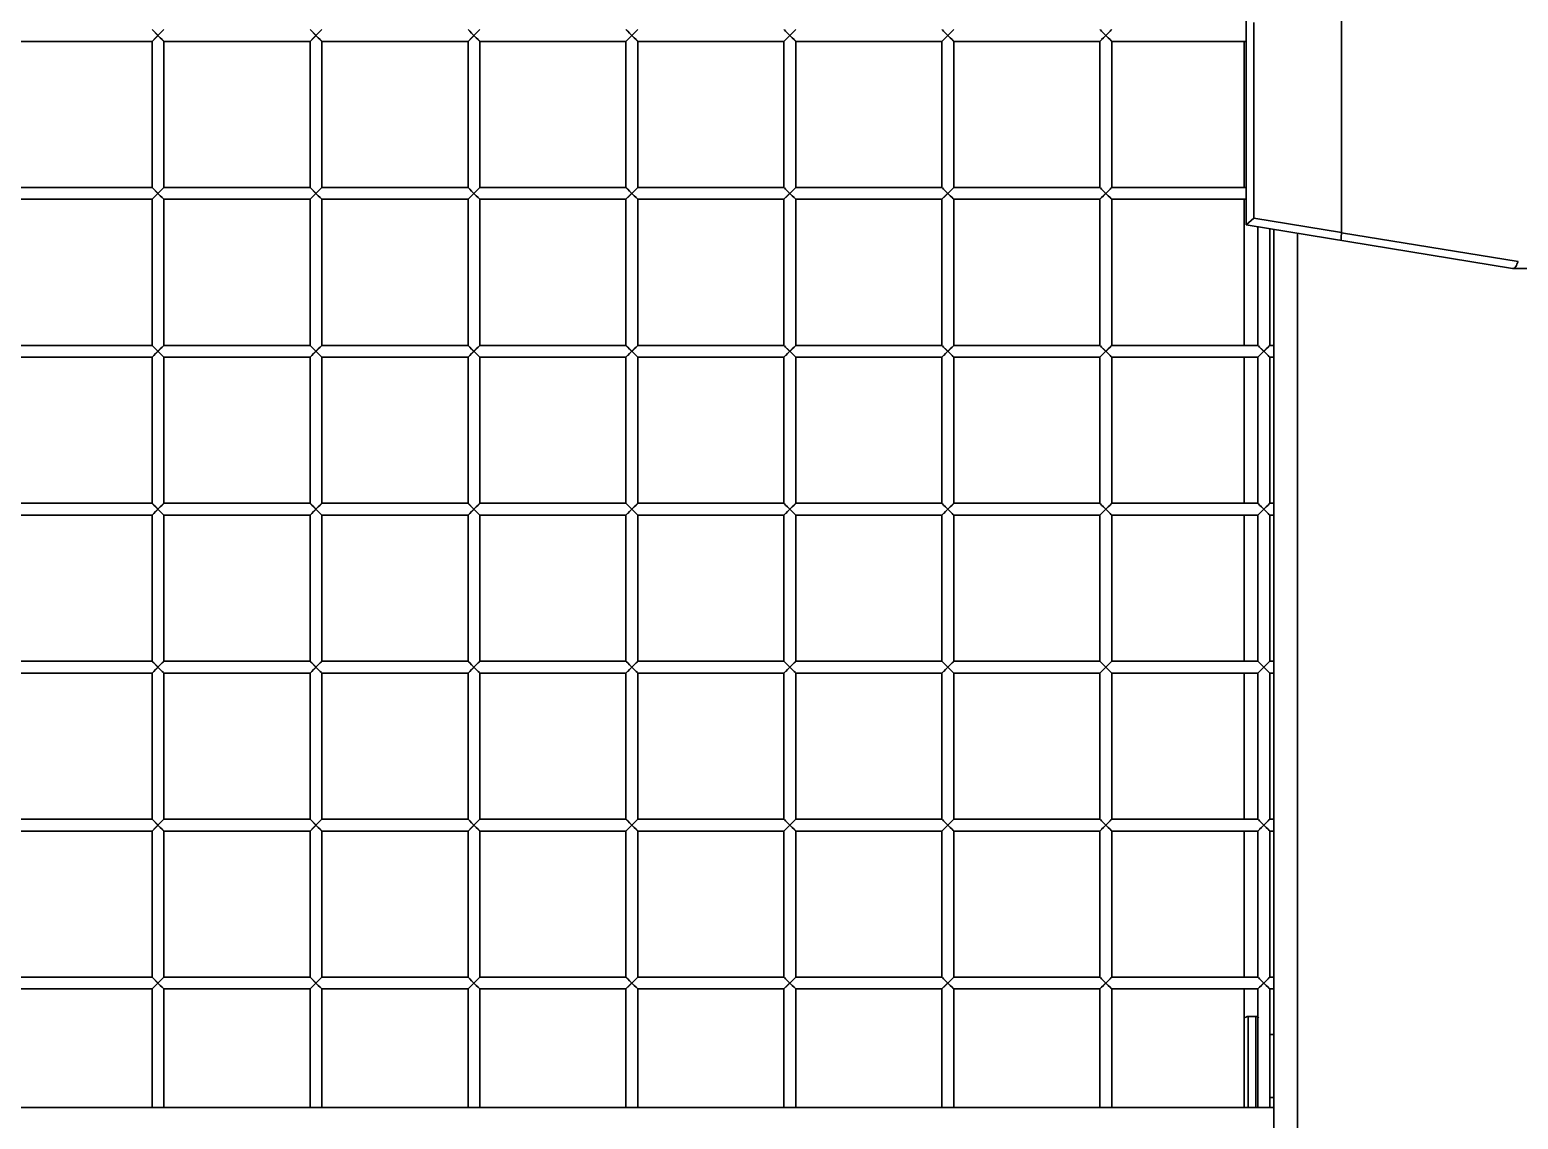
# Model space of a CAD drawing. Header units: millimetres. Extents: x 32496 to 166256, y 3504 to 23939.
# Drawn here: x 44975.2 to 45352.1, y 16559.8 to 16835.8 of the extents above; entities that cross this region are included whole.
import ezdxf

# ---------------------------------------------------------------- set-up
doc = ezdxf.new("R2010")
doc.units = ezdxf.units.MM
doc.layers.get('0').update_dxf_attribs({"lineweight": 35})

msp = doc.modelspace()

# ---------------------------------------------------------------- linework, layer by layer
at = {"linetype": 'Continuous'}
for p, q in [((45283.14, 16839.349), (45283.14, 16786.349)), ((45307.34, 16841.266), (45307.34, 16784.431)), ((45006.14, 16832.849), (45009.14, 16835.849)), ((45006.14, 16835.849), (45007.64, 16834.349)), ((45046.14, 16832.849), (45049.14, 16835.849)), ((45046.14, 16835.849), (45047.64, 16834.349)), ((45086.14, 16832.849), (45089.14, 16835.849)), ((45086.14, 16835.849), (45087.64, 16834.349)), ((45126.14, 16832.849), (45129.14, 16835.849)), ((45126.14, 16835.849), (45127.64, 16834.349)), ((45166.14, 16832.849), (45169.14, 16835.849)), ((45166.14, 16835.849), (45167.64, 16834.349)), ((45206.14, 16832.849), (45209.14, 16835.849)), ((45206.14, 16835.849), (45207.64, 16834.349)), ((45246.14, 16832.849), (45249.14, 16835.849)), ((45246.14, 16835.849), (45247.64, 16834.349)), ((45285.14, 16788.049), (45285.14, 16837.648)), ((44969.14, 16832.849), (45006.14, 16832.849)), ((45006.14, 16832.849), (45006.14, 16795.849)), ((45009.14, 16832.849), (45007.64, 16834.349)), ((45009.14, 16832.849), (45009.14, 16795.849)), ((45009.14, 16832.849), (45046.14, 16832.849)), ((45046.14, 16832.849), (45046.14, 16795.849)), ((45049.14, 16832.849), (45047.64, 16834.349)), ((45049.14, 16832.849), (45049.14, 16795.849)), ((45049.14, 16832.849), (45086.14, 16832.849)), ((45086.14, 16832.849), (45086.14, 16795.849)), ((45089.14, 16832.849), (45087.64, 16834.349)), ((45089.14, 16832.849), (45089.14, 16795.849)), ((45089.14, 16832.849), (45126.14, 16832.849)), ((45126.14, 16832.849), (45126.14, 16795.849)), ((45129.14, 16832.849), (45127.64, 16834.349)), ((45129.14, 16832.849), (45129.14, 16795.849)), ((45129.14, 16832.849), (45166.14, 16832.849)), ((45166.14, 16832.849), (45166.14, 16795.849)), ((45169.14, 16832.849), (45167.64, 16834.349)), ((45169.14, 16832.849), (45169.14, 16795.849)), ((45169.14, 16832.849), (45206.14, 16832.849)), ((45206.14, 16832.849), (45206.14, 16795.849)), ((45209.14, 16832.849), (45207.64, 16834.349)), ((45209.14, 16832.849), (45209.14, 16795.849)), ((45209.14, 16832.849), (45246.14, 16832.849)), ((45246.14, 16832.849), (45246.14, 16795.849)), ((45249.14, 16832.849), (45247.64, 16834.349)), ((45249.14, 16832.849), (45249.14, 16795.849)), ((45249.14, 16832.849), (45283.14, 16832.849)), ((45282.64, 16795.849), (45282.64, 16832.849)), ((44969.14, 16795.849), (45006.14, 16795.849)), ((45006.14, 16792.849), (45009.14, 16795.849)), ((45006.14, 16795.849), (45007.64, 16794.349)), ((45009.14, 16792.849), (45007.64, 16794.349)), ((45009.14, 16795.849), (45046.14, 16795.849)), ((45046.14, 16792.849), (45049.14, 16795.849)), ((45046.14, 16795.849), (45047.64, 16794.349)), ((45049.14, 16792.849), (45047.64, 16794.349)), ((45049.14, 16795.849), (45086.14, 16795.849)), ((45086.14, 16792.849), (45089.14, 16795.849)), ((45086.14, 16795.849), (45087.64, 16794.349)), ((45089.14, 16792.849), (45087.64, 16794.349)), ((45089.14, 16795.849), (45126.14, 16795.849)), ((45126.14, 16792.849), (45129.14, 16795.849)), ((45126.14, 16795.849), (45127.64, 16794.349)), ((45129.14, 16792.849), (45127.64, 16794.349)), ((45129.14, 16795.849), (45166.14, 16795.849)), ((45166.14, 16792.849), (45169.14, 16795.849)), ((45166.14, 16795.849), (45167.64, 16794.349)), ((45169.14, 16792.849), (45167.64, 16794.349)), ((45169.14, 16795.849), (45206.14, 16795.849)), ((45206.14, 16792.849), (45209.14, 16795.849)), ((45206.14, 16795.849), (45207.64, 16794.349)), ((45209.14, 16792.849), (45207.64, 16794.349)), ((45209.14, 16795.849), (45246.14, 16795.849)), ((45246.14, 16792.849), (45249.14, 16795.849)), ((45246.14, 16795.849), (45247.64, 16794.349)), ((45249.14, 16792.849), (45247.64, 16794.349)), ((45249.14, 16795.849), (45283.14, 16795.849)), ((44969.14, 16792.849), (45006.14, 16792.849)), ((45006.14, 16792.849), (45006.14, 16755.849)), ((45009.14, 16792.849), (45009.14, 16755.849)), ((45009.14, 16792.849), (45046.14, 16792.849)), ((45046.14, 16792.849), (45046.14, 16755.849)), ((45049.14, 16792.849), (45049.14, 16755.849)), ((45049.14, 16792.849), (45086.14, 16792.849)), ((45086.14, 16792.849), (45086.14, 16755.849)), ((45089.14, 16792.849), (45089.14, 16755.849)), ((45089.14, 16792.849), (45126.14, 16792.849)), ((45126.14, 16792.849), (45126.14, 16755.849)), ((45129.14, 16792.849), (45129.14, 16755.849)), ((45129.14, 16792.849), (45166.14, 16792.849)), ((45166.14, 16792.849), (45166.14, 16755.849)), ((45169.14, 16792.849), (45169.14, 16755.849)), ((45169.14, 16792.849), (45206.14, 16792.849)), ((45206.14, 16792.849), (45206.14, 16755.849)), ((45209.14, 16792.849), (45209.14, 16755.849)), ((45209.14, 16792.849), (45246.14, 16792.849)), ((45246.14, 16792.849), (45246.14, 16755.849)), ((45249.14, 16792.849), (45249.14, 16755.849)), ((45249.14, 16792.849), (45283.14, 16792.849)), ((45282.64, 16755.849), (45282.64, 16792.849)), ((45283.14, 16786.349), (45285.14, 16788.049)), ((45285.14, 16788.049), (45307.34, 16784.431)), ((45283.14, 16786.349), (45350.64, 16775.349)), ((45286.14, 16785.86), (45286.14, 16755.849)), ((45289.14, 16785.371), (45289.14, 16755.849)), ((45290.14, 16785.208), (45290.14, 16562.849)), ((45296.14, 16141.467), (45296.14, 16784.23)), ((45307.334, 16784.355), (45352.058, 16777.066)), ((45350.64, 16775.349), (45404.14, 16775.349)), ((44969.14, 16755.849), (45006.14, 16755.849)), ((44969.14, 16752.849), (45006.14, 16752.849)), ((45006.14, 16752.849), (45009.14, 16755.849)), ((45006.14, 16755.849), (45007.64, 16754.349)), ((45006.14, 16752.849), (45006.14, 16715.849)), ((45009.14, 16752.849), (45007.64, 16754.349)), ((45009.14, 16755.849), (45046.14, 16755.849)), ((45009.14, 16752.849), (45009.14, 16715.849)), ((45009.14, 16752.849), (45046.14, 16752.849)), ((45046.14, 16752.849), (45049.14, 16755.849)), ((45046.14, 16755.849), (45047.64, 16754.349)), ((45046.14, 16752.849), (45046.14, 16715.849)), ((45049.14, 16752.849), (45047.64, 16754.349)), ((45049.14, 16755.849), (45086.14, 16755.849)), ((45049.14, 16752.849), (45049.14, 16715.849)), ((45049.14, 16752.849), (45086.14, 16752.849)), ((45086.14, 16752.849), (45089.14, 16755.849)), ((45086.14, 16755.849), (45087.64, 16754.349)), ((45086.14, 16752.849), (45086.14, 16715.849)), ((45089.14, 16752.849), (45087.64, 16754.349)), ((45089.14, 16755.849), (45126.14, 16755.849)), ((45089.14, 16752.849), (45089.14, 16715.849)), ((45089.14, 16752.849), (45126.14, 16752.849)), ((45126.14, 16752.849), (45129.14, 16755.849)), ((45126.14, 16755.849), (45127.64, 16754.349)), ((45126.14, 16752.849), (45126.14, 16715.849)), ((45129.14, 16752.849), (45127.64, 16754.349)), ((45129.14, 16755.849), (45166.14, 16755.849)), ((45129.14, 16752.849), (45129.14, 16715.849)), ((45129.14, 16752.849), (45166.14, 16752.849)), ((45166.14, 16752.849), (45169.14, 16755.849)), ((45166.14, 16755.849), (45167.64, 16754.349)), ((45166.14, 16752.849), (45166.14, 16715.849)), ((45169.14, 16752.849), (45167.64, 16754.349)), ((45169.14, 16755.849), (45206.14, 16755.849)), ((45169.14, 16752.849), (45169.14, 16715.849)), ((45169.14, 16752.849), (45206.14, 16752.849)), ((45206.14, 16752.849), (45209.14, 16755.849)), ((45206.14, 16755.849), (45207.64, 16754.349)), ((45206.14, 16752.849), (45206.14, 16715.849)), ((45209.14, 16752.849), (45207.64, 16754.349)), ((45209.14, 16755.849), (45246.14, 16755.849)), ((45209.14, 16752.849), (45209.14, 16715.849)), ((45209.14, 16752.849), (45246.14, 16752.849)), ((45246.14, 16752.849), (45249.14, 16755.849)), ((45246.14, 16755.849), (45247.64, 16754.349)), ((45246.14, 16752.849), (45246.14, 16715.849)), ((45249.14, 16752.849), (45247.64, 16754.349)), ((45249.14, 16755.849), (45286.14, 16755.849)), ((45249.14, 16752.849), (45249.14, 16715.849)), ((45249.14, 16752.849), (45286.14, 16752.849)), ((45282.64, 16715.849), (45282.64, 16752.849)), ((45286.14, 16752.849), (45289.14, 16755.849)), ((45286.14, 16755.849), (45287.64, 16754.349)), ((45286.14, 16752.849), (45286.14, 16715.849)), ((45289.14, 16752.849), (45287.64, 16754.349)), ((45289.14, 16755.849), (45290.14, 16755.849)), ((45289.14, 16752.849), (45289.14, 16715.849)), ((45289.14, 16752.849), (45290.14, 16752.849)), ((44969.14, 16715.849), (45006.14, 16715.849)), ((45006.14, 16712.849), (45009.14, 16715.849)), ((45006.14, 16715.849), (45007.64, 16714.349)), ((45009.14, 16715.849), (45046.14, 16715.849)), ((45046.14, 16712.849), (45049.14, 16715.849)), ((45046.14, 16715.849), (45047.64, 16714.349)), ((45049.14, 16715.849), (45086.14, 16715.849)), ((45086.14, 16712.849), (45089.14, 16715.849)), ((45086.14, 16715.849), (45087.64, 16714.349)), ((45089.14, 16715.849), (45126.14, 16715.849)), ((45126.14, 16712.849), (45129.14, 16715.849)), ((45126.14, 16715.849), (45127.64, 16714.349)), ((45129.14, 16715.849), (45166.14, 16715.849)), ((45166.14, 16712.849), (45169.14, 16715.849)), ((45166.14, 16715.849), (45167.64, 16714.349)), ((45169.14, 16715.849), (45206.14, 16715.849)), ((45206.14, 16712.849), (45209.14, 16715.849)), ((45206.14, 16715.849), (45207.64, 16714.349)), ((45209.14, 16715.849), (45246.14, 16715.849)), ((45246.14, 16712.849), (45249.14, 16715.849)), ((45246.14, 16715.849), (45247.64, 16714.349)), ((45249.14, 16715.849), (45286.14, 16715.849)), ((45286.14, 16712.849), (45289.14, 16715.849)), ((45286.14, 16715.849), (45287.64, 16714.349)), ((45289.14, 16715.849), (45290.14, 16715.849)), ((44969.14, 16712.849), (45006.14, 16712.849)), ((45006.14, 16712.849), (45006.14, 16675.849)), ((45009.14, 16712.849), (45007.64, 16714.349)), ((45009.14, 16712.849), (45009.14, 16675.849)), ((45009.14, 16712.849), (45046.14, 16712.849)), ((45046.14, 16712.849), (45046.14, 16675.849)), ((45049.14, 16712.849), (45047.64, 16714.349)), ((45049.14, 16712.849), (45049.14, 16675.849)), ((45049.14, 16712.849), (45086.14, 16712.849)), ((45086.14, 16712.849), (45086.14, 16675.849)), ((45089.14, 16712.849), (45087.64, 16714.349)), ((45089.14, 16712.849), (45089.14, 16675.849)), ((45089.14, 16712.849), (45126.14, 16712.849)), ((45126.14, 16712.849), (45126.14, 16675.849)), ((45129.14, 16712.849), (45127.64, 16714.349)), ((45129.14, 16712.849), (45129.14, 16675.849)), ((45129.14, 16712.849), (45166.14, 16712.849)), ((45166.14, 16712.849), (45166.14, 16675.849)), ((45169.14, 16712.849), (45167.64, 16714.349)), ((45169.14, 16712.849), (45169.14, 16675.849)), ((45169.14, 16712.849), (45206.14, 16712.849)), ((45206.14, 16712.849), (45206.14, 16675.849)), ((45209.14, 16712.849), (45207.64, 16714.349)), ((45209.14, 16712.849), (45209.14, 16675.849)), ((45209.14, 16712.849), (45246.14, 16712.849)), ((45246.14, 16712.849), (45246.14, 16675.849)), ((45249.14, 16712.849), (45247.64, 16714.349)), ((45249.14, 16712.849), (45249.14, 16675.849)), ((45249.14, 16712.849), (45286.14, 16712.849)), ((45282.64, 16675.849), (45282.64, 16712.849)), ((45286.14, 16712.849), (45286.14, 16675.849)), ((45289.14, 16712.849), (45287.64, 16714.349)), ((45289.14, 16712.849), (45289.14, 16675.849)), ((45289.14, 16712.849), (45290.14, 16712.849)), ((44969.14, 16675.849), (45006.14, 16675.849)), ((45006.14, 16672.849), (45009.14, 16675.849)), ((45006.14, 16675.849), (45007.64, 16674.349)), ((45009.14, 16672.849), (45007.64, 16674.349)), ((45009.14, 16675.849), (45046.14, 16675.849)), ((45046.14, 16672.849), (45049.14, 16675.849)), ((45046.14, 16675.849), (45047.64, 16674.349)), ((45049.14, 16672.849), (45047.64, 16674.349)), ((45049.14, 16675.849), (45086.14, 16675.849)), ((45086.14, 16672.849), (45089.14, 16675.849)), ((45086.14, 16675.849), (45087.64, 16674.349)), ((45089.14, 16672.849), (45087.64, 16674.349)), ((45089.14, 16675.849), (45126.14, 16675.849)), ((45126.14, 16672.849), (45129.14, 16675.849)), ((45126.14, 16675.849), (45127.64, 16674.349)), ((45129.14, 16672.849), (45127.64, 16674.349)), ((45129.14, 16675.849), (45166.14, 16675.849)), ((45166.14, 16672.849), (45169.14, 16675.849)), ((45166.14, 16675.849), (45167.64, 16674.349)), ((45169.14, 16672.849), (45167.64, 16674.349)), ((45169.14, 16675.849), (45206.14, 16675.849)), ((45206.14, 16672.849), (45209.14, 16675.849)), ((45206.14, 16675.849), (45207.64, 16674.349)), ((45209.14, 16672.849), (45207.64, 16674.349)), ((45209.14, 16675.849), (45246.14, 16675.849)), ((45246.14, 16672.849), (45249.14, 16675.849)), ((45246.14, 16675.849), (45247.64, 16674.349)), ((45249.14, 16672.849), (45247.64, 16674.349)), ((45249.14, 16675.849), (45286.14, 16675.849)), ((45286.14, 16672.849), (45289.14, 16675.849)), ((45286.14, 16675.849), (45287.64, 16674.349)), ((45289.14, 16672.849), (45287.64, 16674.349)), ((45289.14, 16675.849), (45290.14, 16675.849)), ((44969.14, 16672.849), (45006.14, 16672.849)), ((45006.14, 16672.849), (45006.14, 16635.849)), ((45009.14, 16672.849), (45009.14, 16635.849)), ((45009.14, 16672.849), (45046.14, 16672.849)), ((45046.14, 16672.849), (45046.14, 16635.849)), ((45049.14, 16672.849), (45049.14, 16635.849)), ((45049.14, 16672.849), (45086.14, 16672.849)), ((45086.14, 16672.849), (45086.14, 16635.849)), ((45089.14, 16672.849), (45089.14, 16635.849)), ((45089.14, 16672.849), (45126.14, 16672.849)), ((45126.14, 16672.849), (45126.14, 16635.849)), ((45129.14, 16672.849), (45129.14, 16635.849)), ((45129.14, 16672.849), (45166.14, 16672.849)), ((45166.14, 16672.849), (45166.14, 16635.849)), ((45169.14, 16672.849), (45169.14, 16635.849)), ((45169.14, 16672.849), (45206.14, 16672.849)), ((45206.14, 16672.849), (45206.14, 16635.849)), ((45209.14, 16672.849), (45209.14, 16635.849)), ((45209.14, 16672.849), (45246.14, 16672.849)), ((45246.14, 16672.849), (45246.14, 16635.849)), ((45249.14, 16672.849), (45249.14, 16635.849)), ((45249.14, 16672.849), (45286.14, 16672.849)), ((45282.64, 16635.849), (45282.64, 16672.849)), ((45286.14, 16672.849), (45286.14, 16635.849)), ((45289.14, 16672.849), (45289.14, 16635.849)), ((45289.14, 16672.849), (45290.14, 16672.849)), ((44969.14, 16635.849), (45006.14, 16635.849)), ((45006.14, 16632.849), (45009.14, 16635.849)), ((45006.14, 16635.849), (45007.64, 16634.349)), ((45009.14, 16635.849), (45046.14, 16635.849)), ((45046.14, 16632.849), (45049.14, 16635.849)), ((45046.14, 16635.849), (45047.64, 16634.349)), ((45049.14, 16635.849), (45086.14, 16635.849)), ((45086.14, 16632.849), (45089.14, 16635.849)), ((45086.14, 16635.849), (45087.64, 16634.349)), ((45089.14, 16635.849), (45126.14, 16635.849)), ((45126.14, 16632.849), (45129.14, 16635.849)), ((45126.14, 16635.849), (45127.64, 16634.349)), ((45129.14, 16635.849), (45166.14, 16635.849)), ((45166.14, 16632.849), (45169.14, 16635.849)), ((45166.14, 16635.849), (45167.64, 16634.349)), ((45169.14, 16635.849), (45206.14, 16635.849)), ((45206.14, 16632.849), (45209.14, 16635.849)), ((45206.14, 16635.849), (45207.64, 16634.349)), ((45209.14, 16635.849), (45246.14, 16635.849)), ((45246.14, 16632.849), (45249.14, 16635.849)), ((45246.14, 16635.849), (45247.64, 16634.349)), ((45249.14, 16635.849), (45286.14, 16635.849)), ((45286.14, 16632.849), (45289.14, 16635.849)), ((45286.14, 16635.849), (45287.64, 16634.349)), ((45289.14, 16635.849), (45290.14, 16635.849)), ((44969.14, 16632.849), (45006.14, 16632.849)), ((45006.14, 16632.849), (45006.14, 16595.849)), ((45009.14, 16632.849), (45007.64, 16634.349)), ((45009.14, 16632.849), (45009.14, 16595.849)), ((45009.14, 16632.849), (45046.14, 16632.849)), ((45046.14, 16632.849), (45046.14, 16595.849)), ((45049.14, 16632.849), (45047.64, 16634.349)), ((45049.14, 16632.849), (45049.14, 16595.849)), ((45049.14, 16632.849), (45086.14, 16632.849)), ((45086.14, 16632.849), (45086.14, 16595.849)), ((45089.14, 16632.849), (45087.64, 16634.349)), ((45089.14, 16632.849), (45089.14, 16595.849)), ((45089.14, 16632.849), (45126.14, 16632.849)), ((45126.14, 16632.849), (45126.14, 16595.849)), ((45129.14, 16632.849), (45127.64, 16634.349)), ((45129.14, 16632.849), (45129.14, 16595.849)), ((45129.14, 16632.849), (45166.14, 16632.849)), ((45166.14, 16632.849), (45166.14, 16595.849)), ((45169.14, 16632.849), (45167.64, 16634.349)), ((45169.14, 16632.849), (45169.14, 16595.849)), ((45169.14, 16632.849), (45206.14, 16632.849)), ((45206.14, 16632.849), (45206.14, 16595.849)), ((45209.14, 16632.849), (45207.64, 16634.349)), ((45209.14, 16632.849), (45209.14, 16595.849)), ((45209.14, 16632.849), (45246.14, 16632.849)), ((45246.14, 16632.849), (45246.14, 16595.849)), ((45249.14, 16632.849), (45247.64, 16634.349)), ((45249.14, 16632.849), (45249.14, 16595.849)), ((45249.14, 16632.849), (45286.14, 16632.849)), ((45282.64, 16595.849), (45282.64, 16632.849)), ((45286.14, 16632.849), (45286.14, 16595.849)), ((45289.14, 16632.849), (45287.64, 16634.349)), ((45289.14, 16632.849), (45289.14, 16595.849)), ((45289.14, 16632.849), (45290.14, 16632.849)), ((44969.14, 16595.849), (45006.14, 16595.849)), ((45006.14, 16592.849), (45009.14, 16595.849)), ((45006.14, 16595.849), (45007.64, 16594.349)), ((45009.14, 16592.849), (45007.64, 16594.349)), ((45009.14, 16595.849), (45046.14, 16595.849)), ((45046.14, 16592.849), (45049.14, 16595.849)), ((45046.14, 16595.849), (45047.64, 16594.349)), ((45049.14, 16592.849), (45047.64, 16594.349)), ((45049.14, 16595.849), (45086.14, 16595.849)), ((45086.14, 16592.849), (45089.14, 16595.849)), ((45086.14, 16595.849), (45087.64, 16594.349)), ((45089.14, 16592.849), (45087.64, 16594.349)), ((45089.14, 16595.849), (45126.14, 16595.849)), ((45126.14, 16592.849), (45129.14, 16595.849)), ((45126.14, 16595.849), (45127.64, 16594.349)), ((45129.14, 16592.849), (45127.64, 16594.349)), ((45129.14, 16595.849), (45166.14, 16595.849)), ((45166.14, 16592.849), (45169.14, 16595.849)), ((45166.14, 16595.849), (45167.64, 16594.349)), ((45169.14, 16592.849), (45167.64, 16594.349)), ((45169.14, 16595.849), (45206.14, 16595.849)), ((45206.14, 16592.849), (45209.14, 16595.849)), ((45206.14, 16595.849), (45207.64, 16594.349)), ((45209.14, 16592.849), (45207.64, 16594.349)), ((45209.14, 16595.849), (45246.14, 16595.849)), ((45246.14, 16592.849), (45249.14, 16595.849)), ((45246.14, 16595.849), (45247.64, 16594.349)), ((45249.14, 16592.849), (45247.64, 16594.349)), ((45249.14, 16595.849), (45286.14, 16595.849)), ((45286.14, 16592.849), (45289.14, 16595.849)), ((45286.14, 16595.849), (45287.64, 16594.349)), ((45289.14, 16592.849), (45287.64, 16594.349)), ((45289.14, 16595.849), (45290.14, 16595.849)), ((44969.14, 16592.849), (45006.14, 16592.849)), ((45006.14, 16592.849), (45006.14, 16562.849)), ((45009.14, 16592.849), (45009.14, 16562.849)), ((45009.14, 16592.849), (45046.14, 16592.849)), ((45046.14, 16592.849), (45046.14, 16562.849)), ((45049.14, 16592.849), (45049.14, 16562.849)), ((45049.14, 16592.849), (45086.14, 16592.849)), ((45086.14, 16592.849), (45086.14, 16562.849)), ((45089.14, 16592.849), (45089.14, 16562.849)), ((45089.14, 16592.849), (45126.14, 16592.849)), ((45126.14, 16592.849), (45126.14, 16562.849)), ((45129.14, 16592.849), (45129.14, 16562.849)), ((45129.14, 16592.849), (45166.14, 16592.849)), ((45166.14, 16592.849), (45166.14, 16562.849)), ((45169.14, 16592.849), (45169.14, 16562.849)), ((45169.14, 16592.849), (45206.14, 16592.849)), ((45206.14, 16592.849), (45206.14, 16562.849)), ((45209.14, 16592.849), (45209.14, 16562.849)), ((45209.14, 16592.849), (45246.14, 16592.849)), ((45246.14, 16592.849), (45246.14, 16562.849)), ((45249.14, 16592.849), (45249.14, 16562.849)), ((45249.14, 16592.849), (45286.14, 16592.849)), ((45282.64, 16562.849), (45282.64, 16592.849)), ((45286.14, 16592.849), (45286.14, 16562.849)), ((45289.14, 16592.849), (45289.14, 16562.849)), ((45289.14, 16592.849), (45290.14, 16592.849)), ((45283.64, 16585.849), (45283.64, 16562.849)), ((45285.64, 16585.849), (45283.64, 16585.849)), ((45285.64, 16585.849), (45285.64, 16562.849)), ((45290.14, 16581.349), (45289.14, 16581.349)), ((45290.14, 16565.349), (45289.14, 16565.349)), ((45290.14, 16562.849), (44664.14, 16562.849)), ((45290.14, 16362.849), (45290.14, 16562.849))]:
    msp.add_line(p, q, dxfattribs=at)
for points in [[(45006.255, 16835.733), (45006.57, 16835.418), (45007.06, 16834.929), (45008.229, 16833.759)], [(45007.64, 16834.349), (45008.227, 16834.936), (45008.702, 16835.411), (45009.025, 16835.734)], [(45046.255, 16835.733), (45046.57, 16835.418), (45047.06, 16834.929), (45048.229, 16833.759)], [(45047.64, 16834.349), (45048.227, 16834.936), (45048.702, 16835.411), (45049.025, 16835.734)], [(45086.255, 16835.733), (45086.57, 16835.418), (45087.06, 16834.929), (45088.229, 16833.759)], [(45087.64, 16834.349), (45088.227, 16834.936), (45088.702, 16835.411), (45089.025, 16835.734)], [(45126.255, 16835.733), (45126.57, 16835.418), (45127.06, 16834.929), (45128.229, 16833.759)], [(45127.64, 16834.349), (45128.227, 16834.936), (45128.702, 16835.411), (45129.025, 16835.734)], [(45166.255, 16835.733), (45166.57, 16835.418), (45167.06, 16834.929), (45168.229, 16833.759)], [(45167.64, 16834.349), (45168.227, 16834.936), (45168.702, 16835.411), (45169.025, 16835.734)], [(45206.255, 16835.733), (45206.57, 16835.418), (45207.06, 16834.929), (45208.229, 16833.759)], [(45207.64, 16834.349), (45208.227, 16834.936), (45208.702, 16835.411), (45209.025, 16835.734)], [(45246.255, 16835.733), (45246.57, 16835.418), (45247.06, 16834.929), (45248.229, 16833.759)], [(45247.64, 16834.349), (45248.227, 16834.936), (45248.702, 16835.411), (45249.025, 16835.734)], [(45007.64, 16834.349), (45007.049, 16833.758), (45006.579, 16833.288)], [(45009.024, 16832.965), (45008.701, 16833.287), (45008.229, 16833.759)], [(45047.64, 16834.349), (45047.049, 16833.758), (45046.579, 16833.288)], [(45049.024, 16832.965), (45048.701, 16833.287), (45048.229, 16833.759)], [(45087.64, 16834.349), (45087.049, 16833.758), (45086.579, 16833.288)], [(45089.024, 16832.965), (45088.701, 16833.287), (45088.229, 16833.759)], [(45127.64, 16834.349), (45127.049, 16833.758), (45126.579, 16833.288)], [(45129.024, 16832.965), (45128.701, 16833.287), (45128.229, 16833.759)], [(45167.64, 16834.349), (45167.049, 16833.758), (45166.579, 16833.288)], [(45169.024, 16832.965), (45168.701, 16833.287), (45168.229, 16833.759)], [(45207.64, 16834.349), (45207.049, 16833.758), (45206.579, 16833.288)], [(45209.024, 16832.965), (45208.701, 16833.287), (45208.229, 16833.759)], [(45247.64, 16834.349), (45247.049, 16833.758), (45246.579, 16833.288)], [(45249.024, 16832.965), (45248.701, 16833.287), (45248.229, 16833.759)], [(45006.255, 16795.733), (45006.57, 16795.418), (45007.06, 16794.929), (45008.229, 16793.759)], [(45007.64, 16794.349), (45007.049, 16793.758), (45006.579, 16793.288)], [(45007.64, 16794.349), (45008.227, 16794.936), (45008.702, 16795.411), (45009.025, 16795.734)], [(45046.255, 16795.733), (45046.57, 16795.418), (45047.06, 16794.929), (45048.229, 16793.759)], [(45047.64, 16794.349), (45047.049, 16793.758), (45046.579, 16793.288)], [(45047.64, 16794.349), (45048.227, 16794.936), (45048.702, 16795.411), (45049.025, 16795.734)], [(45086.255, 16795.733), (45086.57, 16795.418), (45087.06, 16794.929), (45088.229, 16793.759)], [(45087.64, 16794.349), (45087.049, 16793.758), (45086.579, 16793.288)], [(45087.64, 16794.349), (45088.227, 16794.936), (45088.702, 16795.411), (45089.025, 16795.734)], [(45126.255, 16795.733), (45126.57, 16795.418), (45127.06, 16794.929), (45128.229, 16793.759)], [(45127.64, 16794.349), (45127.049, 16793.758), (45126.579, 16793.288)], [(45127.64, 16794.349), (45128.227, 16794.936), (45128.702, 16795.411), (45129.025, 16795.734)], [(45166.255, 16795.733), (45166.57, 16795.418), (45167.06, 16794.929), (45168.229, 16793.759)], [(45167.64, 16794.349), (45167.049, 16793.758), (45166.579, 16793.288)], [(45167.64, 16794.349), (45168.227, 16794.936), (45168.702, 16795.411), (45169.025, 16795.734)], [(45206.255, 16795.733), (45206.57, 16795.418), (45207.06, 16794.929), (45208.229, 16793.759)], [(45207.64, 16794.349), (45207.049, 16793.758), (45206.579, 16793.288)], [(45207.64, 16794.349), (45208.227, 16794.936), (45208.702, 16795.411), (45209.025, 16795.734)], [(45246.255, 16795.733), (45246.57, 16795.418), (45247.06, 16794.929), (45248.229, 16793.759)], [(45247.64, 16794.349), (45247.049, 16793.758), (45246.579, 16793.288)], [(45247.64, 16794.349), (45248.227, 16794.936), (45248.702, 16795.411), (45249.025, 16795.734)], [(45009.024, 16792.965), (45008.701, 16793.287), (45008.229, 16793.759)], [(45049.024, 16792.965), (45048.701, 16793.287), (45048.229, 16793.759)], [(45089.024, 16792.965), (45088.701, 16793.287), (45088.229, 16793.759)], [(45129.024, 16792.965), (45128.701, 16793.287), (45128.229, 16793.759)], [(45169.024, 16792.965), (45168.701, 16793.287), (45168.229, 16793.759)], [(45209.024, 16792.965), (45208.701, 16793.287), (45208.229, 16793.759)], [(45249.024, 16792.965), (45248.701, 16793.287), (45248.229, 16793.759)], [(45006.255, 16755.733), (45006.57, 16755.418), (45007.06, 16754.929), (45008.229, 16753.759)], [(45007.64, 16754.349), (45007.049, 16753.758), (45006.579, 16753.288)], [(45007.64, 16754.349), (45008.227, 16754.936), (45008.702, 16755.411), (45009.025, 16755.734)], [(45009.024, 16752.965), (45008.701, 16753.287), (45008.229, 16753.759)], [(45046.255, 16755.733), (45046.57, 16755.418), (45047.06, 16754.929), (45048.229, 16753.759)], [(45047.64, 16754.349), (45047.049, 16753.758), (45046.579, 16753.288)], [(45047.64, 16754.349), (45048.227, 16754.936), (45048.702, 16755.411), (45049.025, 16755.734)], [(45049.024, 16752.965), (45048.701, 16753.287), (45048.229, 16753.759)], [(45086.255, 16755.733), (45086.57, 16755.418), (45087.06, 16754.929), (45088.229, 16753.759)], [(45087.64, 16754.349), (45087.049, 16753.758), (45086.579, 16753.288)], [(45087.64, 16754.349), (45088.227, 16754.936), (45088.702, 16755.411), (45089.025, 16755.734)], [(45089.024, 16752.965), (45088.701, 16753.287), (45088.229, 16753.759)], [(45126.255, 16755.733), (45126.57, 16755.418), (45127.06, 16754.929), (45128.229, 16753.759)], [(45127.64, 16754.349), (45127.049, 16753.758), (45126.579, 16753.288)], [(45127.64, 16754.349), (45128.227, 16754.936), (45128.702, 16755.411), (45129.025, 16755.734)], [(45129.024, 16752.965), (45128.701, 16753.287), (45128.229, 16753.759)], [(45166.255, 16755.733), (45166.57, 16755.418), (45167.06, 16754.929), (45168.229, 16753.759)], [(45167.64, 16754.349), (45167.049, 16753.758), (45166.579, 16753.288)], [(45167.64, 16754.349), (45168.227, 16754.936), (45168.702, 16755.411), (45169.025, 16755.734)], [(45169.024, 16752.965), (45168.701, 16753.287), (45168.229, 16753.759)], [(45206.255, 16755.733), (45206.57, 16755.418), (45207.06, 16754.929), (45208.229, 16753.759)], [(45207.64, 16754.349), (45207.049, 16753.758), (45206.579, 16753.288)], [(45207.64, 16754.349), (45208.227, 16754.936), (45208.702, 16755.411), (45209.025, 16755.734)], [(45209.024, 16752.965), (45208.701, 16753.287), (45208.229, 16753.759)], [(45246.255, 16755.733), (45246.57, 16755.418), (45247.06, 16754.929), (45248.229, 16753.759)], [(45247.64, 16754.349), (45247.049, 16753.758), (45246.579, 16753.288)], [(45247.64, 16754.349), (45248.227, 16754.936), (45248.702, 16755.411), (45249.025, 16755.734)], [(45249.024, 16752.965), (45248.701, 16753.287), (45248.229, 16753.759)], [(45286.255, 16755.733), (45286.57, 16755.418), (45287.06, 16754.928), (45288.229, 16753.759)], [(45287.64, 16754.349), (45287.049, 16753.758), (45286.579, 16753.288)], [(45287.64, 16754.349), (45288.227, 16754.936), (45288.702, 16755.411), (45289.025, 16755.734)], [(45289.024, 16752.965), (45288.701, 16753.287), (45288.229, 16753.759)], [(45006.255, 16715.733), (45006.57, 16715.418), (45007.06, 16714.929), (45008.229, 16713.759)], [(45007.64, 16714.349), (45008.227, 16714.936), (45008.702, 16715.411), (45009.025, 16715.734)], [(45046.255, 16715.733), (45046.57, 16715.418), (45047.06, 16714.929), (45048.229, 16713.759)], [(45047.64, 16714.349), (45048.227, 16714.936), (45048.702, 16715.411), (45049.025, 16715.734)], [(45086.255, 16715.733), (45086.57, 16715.418), (45087.06, 16714.929), (45088.229, 16713.759)], [(45087.64, 16714.349), (45088.227, 16714.936), (45088.702, 16715.411), (45089.025, 16715.734)], [(45126.255, 16715.733), (45126.57, 16715.418), (45127.06, 16714.929), (45128.229, 16713.759)], [(45127.64, 16714.349), (45128.227, 16714.936), (45128.702, 16715.411), (45129.025, 16715.734)], [(45166.255, 16715.733), (45166.57, 16715.418), (45167.06, 16714.929), (45168.229, 16713.759)], [(45167.64, 16714.349), (45168.227, 16714.936), (45168.702, 16715.411), (45169.025, 16715.734)], [(45206.255, 16715.733), (45206.57, 16715.418), (45207.06, 16714.929), (45208.229, 16713.759)], [(45207.64, 16714.349), (45208.227, 16714.936), (45208.702, 16715.411), (45209.025, 16715.734)], [(45246.255, 16715.733), (45246.57, 16715.418), (45247.06, 16714.929), (45248.229, 16713.759)], [(45247.64, 16714.349), (45248.227, 16714.936), (45248.702, 16715.411), (45249.025, 16715.734)], [(45286.255, 16715.733), (45286.57, 16715.418), (45287.06, 16714.928), (45288.229, 16713.759)], [(45287.64, 16714.349), (45288.227, 16714.936), (45288.702, 16715.411), (45289.025, 16715.734)], [(45007.64, 16714.349), (45007.049, 16713.758), (45006.579, 16713.288)], [(45009.024, 16712.965), (45008.701, 16713.287), (45008.229, 16713.759)], [(45047.64, 16714.349), (45047.049, 16713.758), (45046.579, 16713.288)], [(45049.024, 16712.965), (45048.701, 16713.287), (45048.229, 16713.759)], [(45087.64, 16714.349), (45087.049, 16713.758), (45086.579, 16713.288)], [(45089.024, 16712.965), (45088.701, 16713.287), (45088.229, 16713.759)], [(45127.64, 16714.349), (45127.049, 16713.758), (45126.579, 16713.288)], [(45129.024, 16712.965), (45128.701, 16713.287), (45128.229, 16713.759)], [(45167.64, 16714.349), (45167.049, 16713.758), (45166.579, 16713.288)], [(45169.024, 16712.965), (45168.701, 16713.287), (45168.229, 16713.759)], [(45207.64, 16714.349), (45207.049, 16713.758), (45206.579, 16713.288)], [(45209.024, 16712.965), (45208.701, 16713.287), (45208.229, 16713.759)], [(45247.64, 16714.349), (45247.049, 16713.758), (45246.579, 16713.288)], [(45249.024, 16712.965), (45248.701, 16713.287), (45248.229, 16713.759)], [(45287.64, 16714.349), (45287.049, 16713.758), (45286.579, 16713.288)], [(45289.024, 16712.965), (45288.701, 16713.287), (45288.229, 16713.759)], [(45006.255, 16675.733), (45006.57, 16675.418), (45007.06, 16674.929), (45008.229, 16673.759)], [(45007.64, 16674.349), (45007.049, 16673.758), (45006.579, 16673.288)], [(45007.64, 16674.349), (45008.227, 16674.936), (45008.702, 16675.411), (45009.025, 16675.734)], [(45009.024, 16672.965), (45008.701, 16673.287), (45008.229, 16673.759)], [(45046.255, 16675.733), (45046.57, 16675.418), (45047.06, 16674.929), (45048.229, 16673.759)], [(45047.64, 16674.349), (45047.049, 16673.758), (45046.579, 16673.288)], [(45047.64, 16674.349), (45048.227, 16674.936), (45048.702, 16675.411), (45049.025, 16675.734)], [(45049.024, 16672.965), (45048.701, 16673.287), (45048.229, 16673.759)], [(45086.255, 16675.733), (45086.57, 16675.418), (45087.06, 16674.929), (45088.229, 16673.759)], [(45087.64, 16674.349), (45087.049, 16673.758), (45086.579, 16673.288)], [(45087.64, 16674.349), (45088.227, 16674.936), (45088.702, 16675.411), (45089.025, 16675.734)], [(45089.024, 16672.965), (45088.701, 16673.287), (45088.229, 16673.759)], [(45126.255, 16675.733), (45126.57, 16675.418), (45127.06, 16674.929), (45128.229, 16673.759)], [(45127.64, 16674.349), (45127.049, 16673.758), (45126.579, 16673.288)], [(45127.64, 16674.349), (45128.227, 16674.936), (45128.702, 16675.411), (45129.025, 16675.734)], [(45129.024, 16672.965), (45128.701, 16673.287), (45128.229, 16673.759)], [(45166.255, 16675.733), (45166.57, 16675.418), (45167.06, 16674.929), (45168.229, 16673.759)], [(45167.64, 16674.349), (45167.049, 16673.758), (45166.579, 16673.288)], [(45167.64, 16674.349), (45168.227, 16674.936), (45168.702, 16675.411), (45169.025, 16675.734)], [(45169.024, 16672.965), (45168.701, 16673.287), (45168.229, 16673.759)], [(45206.255, 16675.733), (45206.57, 16675.418), (45207.06, 16674.929), (45208.229, 16673.759)], [(45207.64, 16674.349), (45207.049, 16673.758), (45206.579, 16673.288)], [(45207.64, 16674.349), (45208.227, 16674.936), (45208.702, 16675.411), (45209.025, 16675.734)], [(45209.024, 16672.965), (45208.701, 16673.287), (45208.229, 16673.759)], [(45246.255, 16675.733), (45246.57, 16675.418), (45247.06, 16674.929), (45248.229, 16673.759)], [(45247.64, 16674.349), (45247.049, 16673.758), (45246.579, 16673.288)], [(45247.64, 16674.349), (45248.227, 16674.936), (45248.702, 16675.411), (45249.025, 16675.734)], [(45249.024, 16672.965), (45248.701, 16673.287), (45248.229, 16673.759)], [(45286.255, 16675.733), (45286.57, 16675.418), (45287.06, 16674.928), (45288.229, 16673.759)], [(45287.64, 16674.349), (45287.049, 16673.758), (45286.579, 16673.288)], [(45287.64, 16674.349), (45288.227, 16674.936), (45288.702, 16675.411), (45289.025, 16675.734)], [(45289.024, 16672.965), (45288.701, 16673.287), (45288.229, 16673.759)], [(45006.255, 16635.733), (45006.57, 16635.418), (45007.06, 16634.929), (45008.229, 16633.759)], [(45007.64, 16634.349), (45008.227, 16634.936), (45008.702, 16635.411), (45009.025, 16635.734)], [(45046.255, 16635.733), (45046.57, 16635.418), (45047.06, 16634.929), (45048.229, 16633.759)], [(45047.64, 16634.349), (45048.227, 16634.936), (45048.702, 16635.411), (45049.025, 16635.734)], [(45086.255, 16635.733), (45086.57, 16635.418), (45087.06, 16634.929), (45088.229, 16633.759)], [(45087.64, 16634.349), (45088.227, 16634.936), (45088.702, 16635.411), (45089.025, 16635.734)], [(45126.255, 16635.733), (45126.57, 16635.418), (45127.06, 16634.929), (45128.229, 16633.759)], [(45127.64, 16634.349), (45128.227, 16634.936), (45128.702, 16635.411), (45129.025, 16635.734)], [(45166.255, 16635.733), (45166.57, 16635.418), (45167.06, 16634.929), (45168.229, 16633.759)], [(45167.64, 16634.349), (45168.227, 16634.936), (45168.702, 16635.411), (45169.025, 16635.734)], [(45206.255, 16635.733), (45206.57, 16635.418), (45207.06, 16634.929), (45208.229, 16633.759)], [(45207.64, 16634.349), (45208.227, 16634.936), (45208.702, 16635.411), (45209.025, 16635.734)], [(45246.255, 16635.733), (45246.57, 16635.418), (45247.06, 16634.929), (45248.229, 16633.759)], [(45247.64, 16634.349), (45248.227, 16634.936), (45248.702, 16635.411), (45249.025, 16635.734)], [(45286.255, 16635.733), (45286.57, 16635.418), (45287.06, 16634.928), (45288.229, 16633.759)], [(45287.64, 16634.349), (45288.227, 16634.936), (45288.702, 16635.411), (45289.025, 16635.734)], [(45007.64, 16634.349), (45007.049, 16633.758), (45006.579, 16633.288)], [(45009.024, 16632.965), (45008.701, 16633.287), (45008.229, 16633.759)], [(45047.64, 16634.349), (45047.049, 16633.758), (45046.579, 16633.288)], [(45049.024, 16632.965), (45048.701, 16633.287), (45048.229, 16633.759)], [(45087.64, 16634.349), (45087.049, 16633.758), (45086.579, 16633.288)], [(45089.024, 16632.965), (45088.701, 16633.287), (45088.229, 16633.759)], [(45127.64, 16634.349), (45127.049, 16633.758), (45126.579, 16633.288)], [(45129.024, 16632.965), (45128.701, 16633.287), (45128.229, 16633.759)], [(45167.64, 16634.349), (45167.049, 16633.758), (45166.579, 16633.288)], [(45169.024, 16632.965), (45168.701, 16633.287), (45168.229, 16633.759)], [(45207.64, 16634.349), (45207.049, 16633.758), (45206.579, 16633.288)], [(45209.024, 16632.965), (45208.701, 16633.287), (45208.229, 16633.759)], [(45247.64, 16634.349), (45247.049, 16633.758), (45246.579, 16633.288)], [(45249.024, 16632.965), (45248.701, 16633.287), (45248.229, 16633.759)], [(45287.64, 16634.349), (45287.049, 16633.758), (45286.579, 16633.288)], [(45289.024, 16632.965), (45288.701, 16633.287), (45288.229, 16633.759)], [(45006.255, 16595.733), (45006.57, 16595.418), (45007.06, 16594.929), (45008.229, 16593.759)], [(45007.64, 16594.349), (45007.049, 16593.758), (45006.579, 16593.288)], [(45007.64, 16594.349), (45008.227, 16594.936), (45008.702, 16595.411), (45009.025, 16595.734)], [(45046.255, 16595.733), (45046.57, 16595.418), (45047.06, 16594.929), (45048.229, 16593.759)], [(45047.64, 16594.349), (45047.049, 16593.758), (45046.579, 16593.288)], [(45047.64, 16594.349), (45048.227, 16594.936), (45048.702, 16595.411), (45049.025, 16595.734)], [(45086.255, 16595.733), (45086.57, 16595.418), (45087.06, 16594.929), (45088.229, 16593.759)], [(45087.64, 16594.349), (45087.049, 16593.758), (45086.579, 16593.288)], [(45087.64, 16594.349), (45088.227, 16594.936), (45088.702, 16595.411), (45089.025, 16595.734)], [(45126.255, 16595.733), (45126.57, 16595.418), (45127.06, 16594.929), (45128.229, 16593.759)], [(45127.64, 16594.349), (45127.049, 16593.758), (45126.579, 16593.288)], [(45127.64, 16594.349), (45128.227, 16594.936), (45128.702, 16595.411), (45129.025, 16595.734)], [(45166.255, 16595.733), (45166.57, 16595.418), (45167.06, 16594.929), (45168.229, 16593.759)], [(45167.64, 16594.349), (45167.049, 16593.758), (45166.579, 16593.288)], [(45167.64, 16594.349), (45168.227, 16594.936), (45168.702, 16595.411), (45169.025, 16595.734)], [(45206.255, 16595.733), (45206.57, 16595.418), (45207.06, 16594.929), (45208.229, 16593.759)], [(45207.64, 16594.349), (45207.049, 16593.758), (45206.579, 16593.288)], [(45207.64, 16594.349), (45208.227, 16594.936), (45208.702, 16595.411), (45209.025, 16595.734)], [(45246.255, 16595.733), (45246.57, 16595.418), (45247.06, 16594.929), (45248.229, 16593.759)], [(45247.64, 16594.349), (45247.049, 16593.758), (45246.579, 16593.288)], [(45247.64, 16594.349), (45248.227, 16594.936), (45248.702, 16595.411), (45249.025, 16595.734)], [(45286.255, 16595.733), (45286.57, 16595.418), (45287.06, 16594.928), (45288.229, 16593.759)], [(45287.64, 16594.349), (45287.049, 16593.758), (45286.579, 16593.288)], [(45287.64, 16594.349), (45288.227, 16594.936), (45288.702, 16595.411), (45289.025, 16595.734)], [(45009.024, 16592.965), (45008.701, 16593.287), (45008.229, 16593.759)], [(45049.024, 16592.965), (45048.701, 16593.287), (45048.229, 16593.759)], [(45089.024, 16592.965), (45088.701, 16593.287), (45088.229, 16593.759)], [(45129.024, 16592.965), (45128.701, 16593.287), (45128.229, 16593.759)], [(45169.024, 16592.965), (45168.701, 16593.287), (45168.229, 16593.759)], [(45209.024, 16592.965), (45208.701, 16593.287), (45208.229, 16593.759)], [(45249.024, 16592.965), (45248.701, 16593.287), (45248.229, 16593.759)], [(45289.024, 16592.965), (45288.701, 16593.287), (45288.229, 16593.759)]]:
    msp.add_lwpolyline(points, dxfattribs=at)
for centre, start, end in [((45283.64, 16584.849), 90, 135), ((45285.64, 16584.849), 45, 90)]:
    msp.add_arc(centre, 1, start, end, dxfattribs=at)
msp.add_ellipse((45299.194, 16785.759), major_axis=(8.138, -1.411), ratio=0.2419381, start_param=0.0035649, end_param=0.0419274, dxfattribs=at)
for points, knots in [([(45307.26, 16782.418), (45307.241, 16782.421), (45307.219, 16782.46), (45307.205, 16782.514), (45307.188, 16782.612), (45307.181, 16782.774), (45307.187, 16783.123), (45307.234, 16783.657), (45307.295, 16784.11), (45307.334, 16784.355)], [0, 0, 0, 0, 0.0295836, 0.0551744, 0.0889133, 0.1806036, 0.3027047, 0.6210402, 1, 1, 1, 1]), ([(45352.058, 16777.066), (45351.933, 16776.85), (45351.734, 16776.435), (45351.517, 16775.936), (45351.33, 16775.623), (45351.183, 16775.457), (45350.995, 16775.361), (45350.857, 16775.349), (45350.785, 16775.349)], [0, 0, 0, 0, 0.3329422, 0.6133216, 0.7248572, 0.8184096, 0.904497, 1, 1, 1, 1])]:
    msp.add_open_spline(points, degree=3, knots=knots, dxfattribs=at)

doc.saveas('drawing.dxf')
